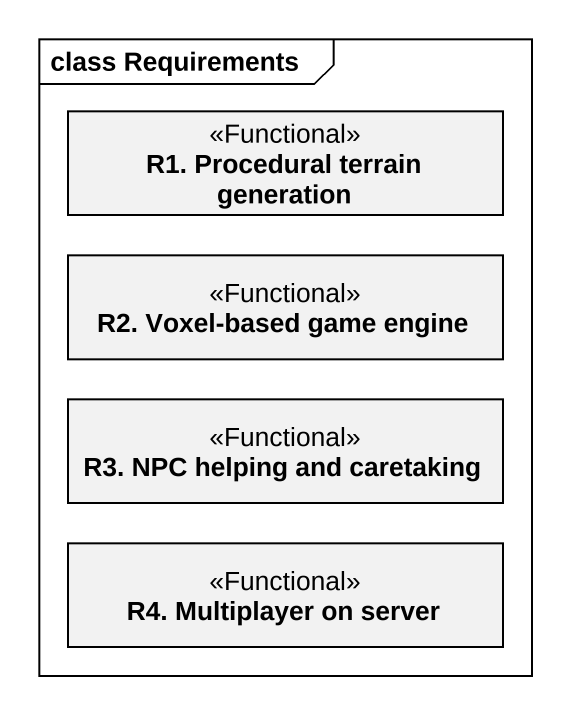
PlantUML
@startuml
mainframe class Requirements
hide circle
hide empty members
class "R1. Procedural terrain generation" as R1_Procedural_terrain <<Functional>>
class "R2. Voxel-based game engine" as R2_Voxel_based_game_engine <<Functional>>
class "R3. NPC helping and caretaking" as R3_NPC_helping_and <<Functional>>
class "R4. Multiplayer on server" as R4_Multiplayer_on_server <<Functional>>
@enduml
